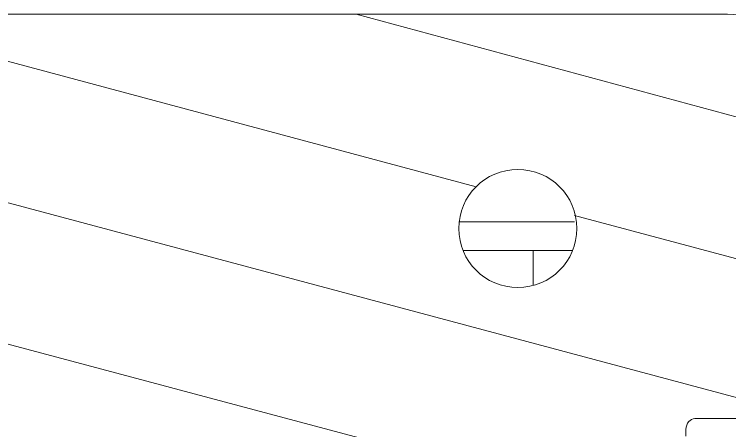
# Model space of a CAD drawing. Header units: millimetres. Extents: x 25083 to 52777, y 24772 to 45779.
# Drawn here: x 49104.1 to 49225.7, y 38760.1 to 38830.9 of the extents above; entities that cross this region are included whole.
import ezdxf

# ---------------------------------------------------------------- set-up
doc = ezdxf.new("R2010")
doc.units = ezdxf.units.MM

# ---------------------------------------------------------------- blocks, each defined once
blk = doc.blocks.new('zw$F4C5')
at = {"color": 7, "lineweight": 5}
for points in [[(335.71, 362.82), (109.92, 362.82)], [(309.71, 327.54), (290.03, 327.54)], [(290.77, 322.71), (309.34, 322.71)], [(302.66, 316.77), (302.66, 322.71)], [(330.14, 294.12), (419.64, 294.12)], [(328.65, 291.15), (328.65, 292.26)]]:
    blk.add_lwpolyline(points, dxfattribs=at)
at = {"color": 7, "lineweight": 0}
for points in [[(183.45, 362.82), (293, 333.48)], [(272.58, 362.82), (408.87, 326.05)], [(210.19, 331.62), (350.56, 294.12)], [(309.71, 328.65), (441.92, 293.37)], [(139.63, 326.42), (274.81, 290.4)]]:
    blk.add_lwpolyline(points, dxfattribs=at)
at = {"color": 7, "lineweight": 5}
for points in [[(342.76, 362.08), (340.54, 362.45), (338.31, 362.82), (335.71, 362.82)], [(330.14, 294.12), (329.4, 294.12), (328.65, 293.37), (328.65, 292.26)]]:
    blk.add_open_spline(points, degree=3, dxfattribs=at)
blk.add_open_spline([(310.08, 326.42), (310.08, 331.99), (305.63, 336.45), (300.06, 336.45), (294.49, 336.45), (290.03, 331.99), (290.03, 326.42), (290.03, 320.85), (294.49, 316.4), (300.06, 316.4), (305.63, 316.4), (310.08, 320.85), (310.08, 326.42)], degree=3, knots=[0, 0, 0, 0, 1, 1, 1, 2, 2, 2, 3, 3, 3, 4, 4, 4, 4], dxfattribs=at)

msp = doc.modelspace()

# ---------------------------------------------------------------- block references
msp.add_blockref('zw$F4C5', (48889.655, 38468.039))

doc.saveas('drawing.dxf')
